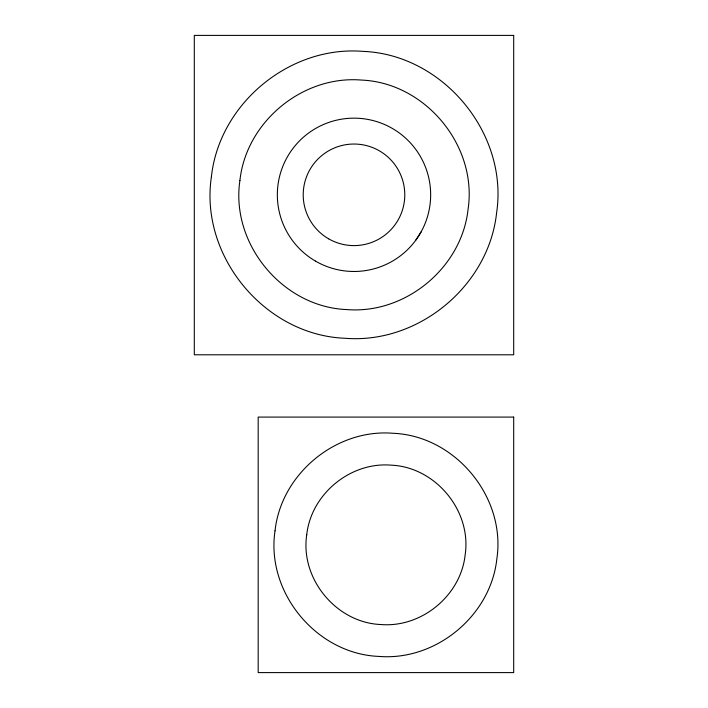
<?xml version="1.0" encoding="UTF-8"?>
<svg xmlns="http://www.w3.org/2000/svg" width="708" height="708" viewBox="0 0 708 708"><rect width="100%" height="100%" fill="white"/><g stroke="black" fill="none" stroke-linecap="round" stroke-linejoin="round"><path stroke-width="1.06" d="M415.932 239.985L421.11 231.861M211.4 176.805C199.452 256.075 264.863 335.141 344.973 338.265C418.286 344.265 488.759 285.97 496.6 212.834C508.548 133.555 443.137 54.489 363.027 51.374C289.714 45.365 219.241 103.669 211.4 176.805M239.924 180.407C230.366 243.826 282.696 307.077 346.778 309.573C405.427 314.379 461.811 267.739 468.077 209.223C477.635 145.804 425.304 82.553 361.222 80.057C302.573 75.252 246.189 121.891 239.924 180.407M275.031 530.832C265.739 592.49 316.609 653.988 378.922 656.413C435.942 661.077 490.75 615.739 496.848 558.851C506.14 497.193 455.271 435.694 392.958 433.269C335.937 428.597 281.129 473.944 275.031 530.832M306.723 534.832C300.077 578.879 336.424 622.801 380.922 624.536C421.649 627.872 460.802 595.481 465.156 554.851C471.802 510.804 435.455 466.882 390.958 465.147C350.23 461.811 311.077 494.202 306.723 534.832M513.698 35.4L194.302 35.4L194.302 354.796L513.698 354.796L513.698 35.4M513.698 417.083L258.181 417.083L258.181 672.6L513.698 672.6L513.698 417.083M315.556 261.137A76.659 76.659 0 0 0 430.659 194.948A76.659 76.659 0 0 0 315.786 128.36A76.659 76.659 0 0 0 315.556 261.137M328.609 238.8A50.781 50.781 0 0 0 404.781 194.815A50.781 50.781 0 0 0 328.609 150.839A50.781 50.781 0 0 0 328.609 238.8"/></g></svg>
